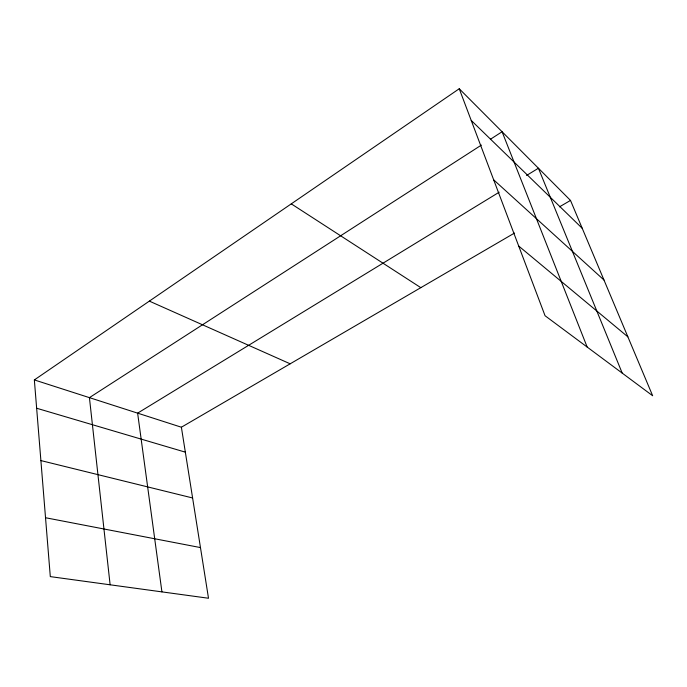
<?xml version="1.0" encoding="UTF-8"?>
<svg xmlns="http://www.w3.org/2000/svg" width="687" height="687" viewBox="0 0 687 687"><rect width="100%" height="100%" fill="white"/><g stroke="black" fill="none" stroke-linecap="round" stroke-linejoin="round"><path stroke-width="1.03" d="M34.35 379.928L181.385 427.22L208.505 598.248L50.306 576.616L34.35 379.928L459.242 88.752L570.502 200.424L652.65 395.746L545.057 315.737L459.242 88.752M481.389 145.086L89.422 397.636L110.126 584.8M490.389 139.289L502.085 131.749L587.162 347.047M499.183 192.197L137.623 413.145L161.926 591.885M526.56 175.468L538.419 168.221L622.207 373.11M181.385 427.22L514.503 233.056M559.484 206.839L570.502 200.424M45.531 517.732L200.475 547.582M40.894 460.582L192.609 497.972M36.651 408.241L185.344 452.158M149.345 301.121L290.172 363.809M291.279 203.859L420.822 287.664M518.702 246.032L627.884 336.853M493.678 179.831L603.985 280.038M471.222 120.423L582.224 228.299"/></g></svg>
